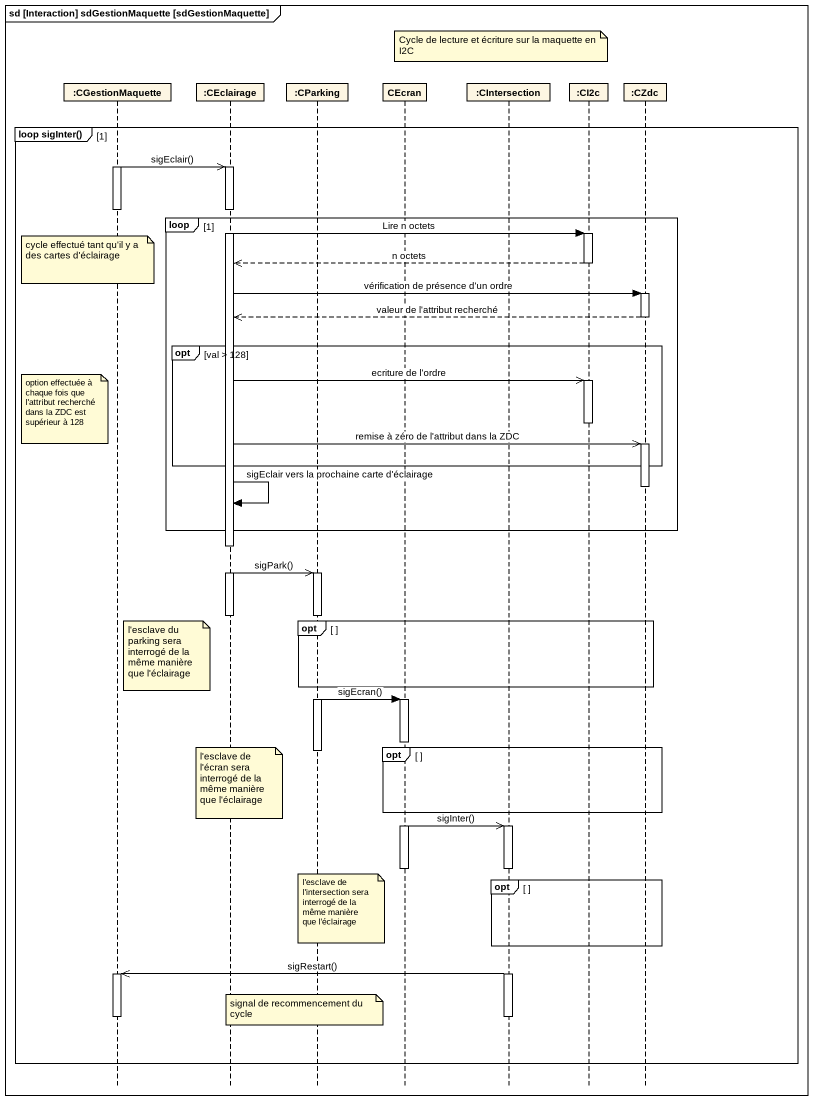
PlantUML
@startuml
mainframe sd [Interaction] sdGestionMaquette [sdGestionMaquette]
hide footbox
participant ":CGestionMaquette" as CGestionMaquette
participant ":CEclairage" as CEclairage
participant ":CParking" as CParking
participant CEcran
participant ":CIntersection" as CIntersection
participant ":CI2c" as CI2c
participant ":CZdc" as CZdc

note over CIntersection : Cycle de lecture et écriture sur la maquette en I2C
group loop sigInter() [1]
  activate CGestionMaquette
  CGestionMaquette ->> CEclairage : sigEclair()
  activate CEclairage
  deactivate CGestionMaquette
  loop 1
    CEclairage -> CI2c : Lire n octets
    activate CI2c
    note over CGestionMaquette : cycle effectué tant qu'il y a des cartes d'éclairage
    CI2c -->> CEclairage : n octets
    deactivate CI2c
    CEclairage -> CZdc : vérification de présence d'un ordre
    activate CZdc
    CZdc -->> CEclairage : valeur de l'attribut recherché
    deactivate CZdc
    opt val > 128
      CEclairage ->> CI2c : ecriture de l'ordre
      activate CI2c
      note left of CGestionMaquette : option effectuée à chaque fois que l'attribut recherché dans la ZDC est supérieur à 128
      deactivate CI2c
      CEclairage ->> CZdc : remise à zéro de l'attribut dans la ZDC
      activate CZdc
    end
    deactivate CZdc
    CEclairage -> CEclairage : sigEclair vers la prochaine carte d'éclairage
  end
  CEclairage ->> CParking : sigPark()
  activate CParking
  deactivate CEclairage
  opt
    note right of CGestionMaquette : l'esclave du parking sera interrogé de la même manière que l'éclairage
  end
  CParking -> CEcran : sigEcran()
  activate CEcran
  opt
    deactivate CParking
    note over CEclairage : l'esclave de l'écran sera interrogé de la même manière que l'éclairage
  end
  CEcran ->> CIntersection : sigInter()
  activate CIntersection
  deactivate CEcran
  opt
    note over CParking : l'esclave de l'intersection sera interrogé de la même manière que l'éclairage
  end
  CIntersection ->> CGestionMaquette : sigRestart()
  activate CGestionMaquette
  note over CParking : signal de recommencement du cycle
  deactivate CGestionMaquette
  deactivate CIntersection
end
@enduml
